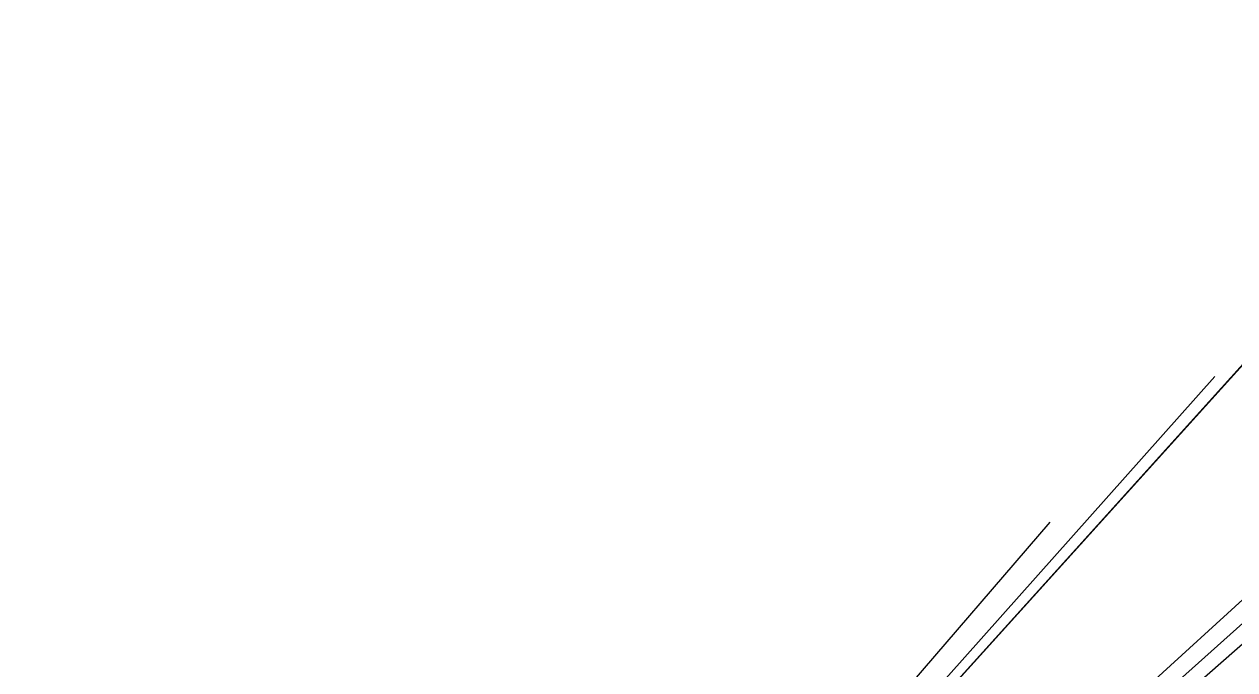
# Model space of a CAD drawing. Header units: metres. Extents: x -2106 to 74659, y -2082 to 64514.
# Drawn here: x 0 to 46256, y 39850 to 64514 of the extents above; entities that cross this region are included whole.
import ezdxf

# ---------------------------------------------------------------- set-up
doc = ezdxf.new("R2010")
doc.units = ezdxf.units.M

msp = doc.modelspace()

# ---------------------------------------------------------------- linework, layer by layer
at = {"layer": 'MCD_Layer_0'}
for p in [(58300.757767, 64513.757721), (64513.757721, 58943.132719), (52704.007766, 58300.757767), (58943.132719, 52704.007766), (45488.507714, 51059.132716), (39184.007764, 45488.507714), (51059.132716, 44787.257765)]:
    msp.add_line(p, (0, 0), dxfattribs=at)

doc.saveas('drawing.dxf')
